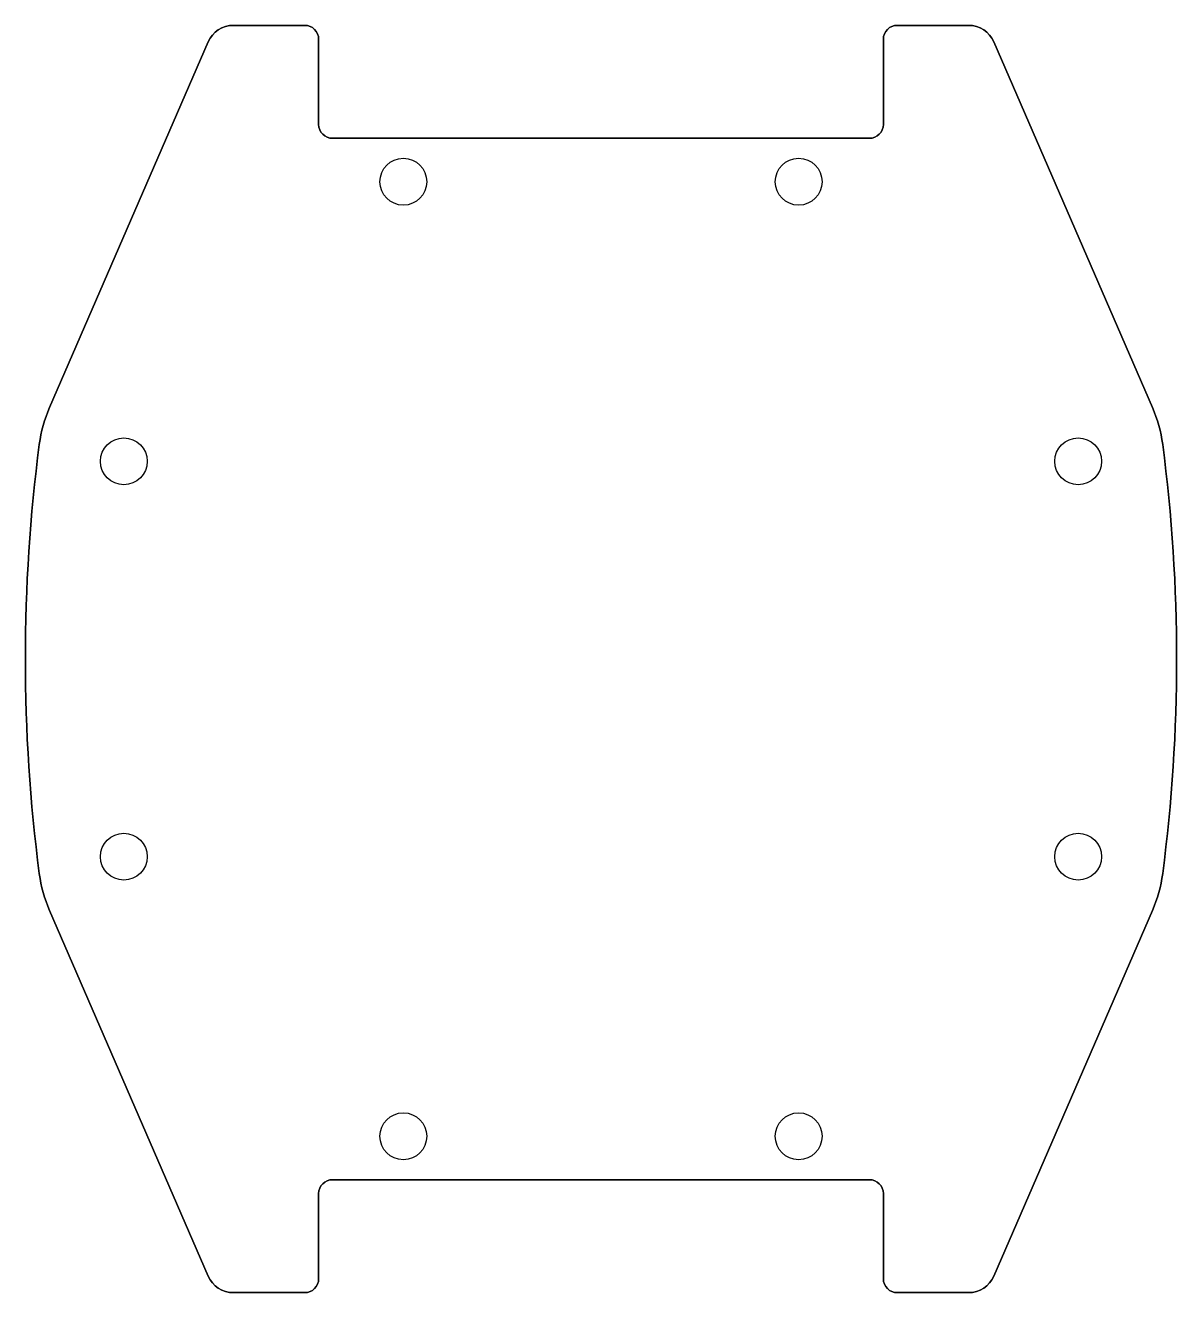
# Model space of a CAD drawing. Header units: millimetres. Extents: x -20.9 to 20.9, y -23 to 23.
import ezdxf

# ---------------------------------------------------------------- set-up
doc = ezdxf.new("R2010")
doc.units = ezdxf.units.MM
doc.layers.get('0').update_dxf_attribs({"linetype": 'CONTINUOUS'})

msp = doc.modelspace()

# ---------------------------------------------------------------- linework, layer by layer
for points in [[(-20.018, 9.13, 0.069914), (-20.389, 7.789, 0.065185), (-20.389, -7.789, 0.069914), (-20.018, -9.13), (-14.261, -22.398, 0.298796), (-13.344, -23), (-10.75, -23, 0.414214), (-10.25, -22.5), (-10.25, -19.4, -0.414214), (-9.75, -18.9), (9.75, -18.9, -0.414214), (10.25, -19.4), (10.25, -22.5, 0.414214), (10.75, -23), (13.344, -23, 0.298796), (14.261, -22.398), (20.018, -9.13, 0.069914), (20.389, -7.789, 0.065185), (20.389, 7.789, 0.069914), (20.018, 9.13), (14.261, 22.398, 0.298796), (13.344, 23), (10.75, 23, 0.414214), (10.25, 22.5), (10.25, 19.4, -0.414214), (9.75, 18.9), (-9.75, 18.9, -0.414214), (-10.25, 19.4), (-10.25, 22.5, 0.414214), (-10.75, 23), (-13.344, 23, 0.298796), (-14.261, 22.398)], [(-9.75, -18.9, 0.414214), (-10.25, -19.4), (-10.25, -22.5, -0.414214), (-10.75, -23), (-13.344, -23, -0.298796), (-14.261, -22.398), (-20.018, -9.13, -0.069914), (-20.389, -7.789, -0.065185), (-20.389, 7.789, -0.069914), (-20.018, 9.13), (-14.261, 22.398, -0.298796), (-13.344, 23), (-10.75, 23, -0.414214), (-10.25, 22.5), (-10.25, 19.4, 0.414214), (-9.75, 18.9), (9.75, 18.9, 0.414214), (10.25, 19.4), (10.25, 22.5, -0.414214), (10.75, 23), (13.344, 23, -0.298796), (14.261, 22.398), (20.018, 9.13, -0.069914), (20.389, 7.789, -0.065185), (20.389, -7.789, -0.069914), (20.018, -9.13), (14.261, -22.398, -0.298796), (13.344, -23), (10.75, -23, -0.414214), (10.25, -22.5), (10.25, -19.4, 0.414214), (9.75, -18.9)]]:
    msp.add_lwpolyline(points, format="xyb", close=True)
for centre in [(-7.175, 17.323), (-7.175, 17.323), (7.175, 17.323), (7.175, 17.323), (-17.323, 7.175), (-17.323, 7.175), (17.323, 7.175), (17.323, 7.175), (-17.323, -7.175), (-17.323, -7.175), (17.323, -7.175), (17.323, -7.175), (-7.175, -17.323), (-7.175, -17.323), (7.175, -17.323), (7.175, -17.323)]:
    msp.add_circle(centre, 0.85)

doc.saveas('drawing.dxf')
